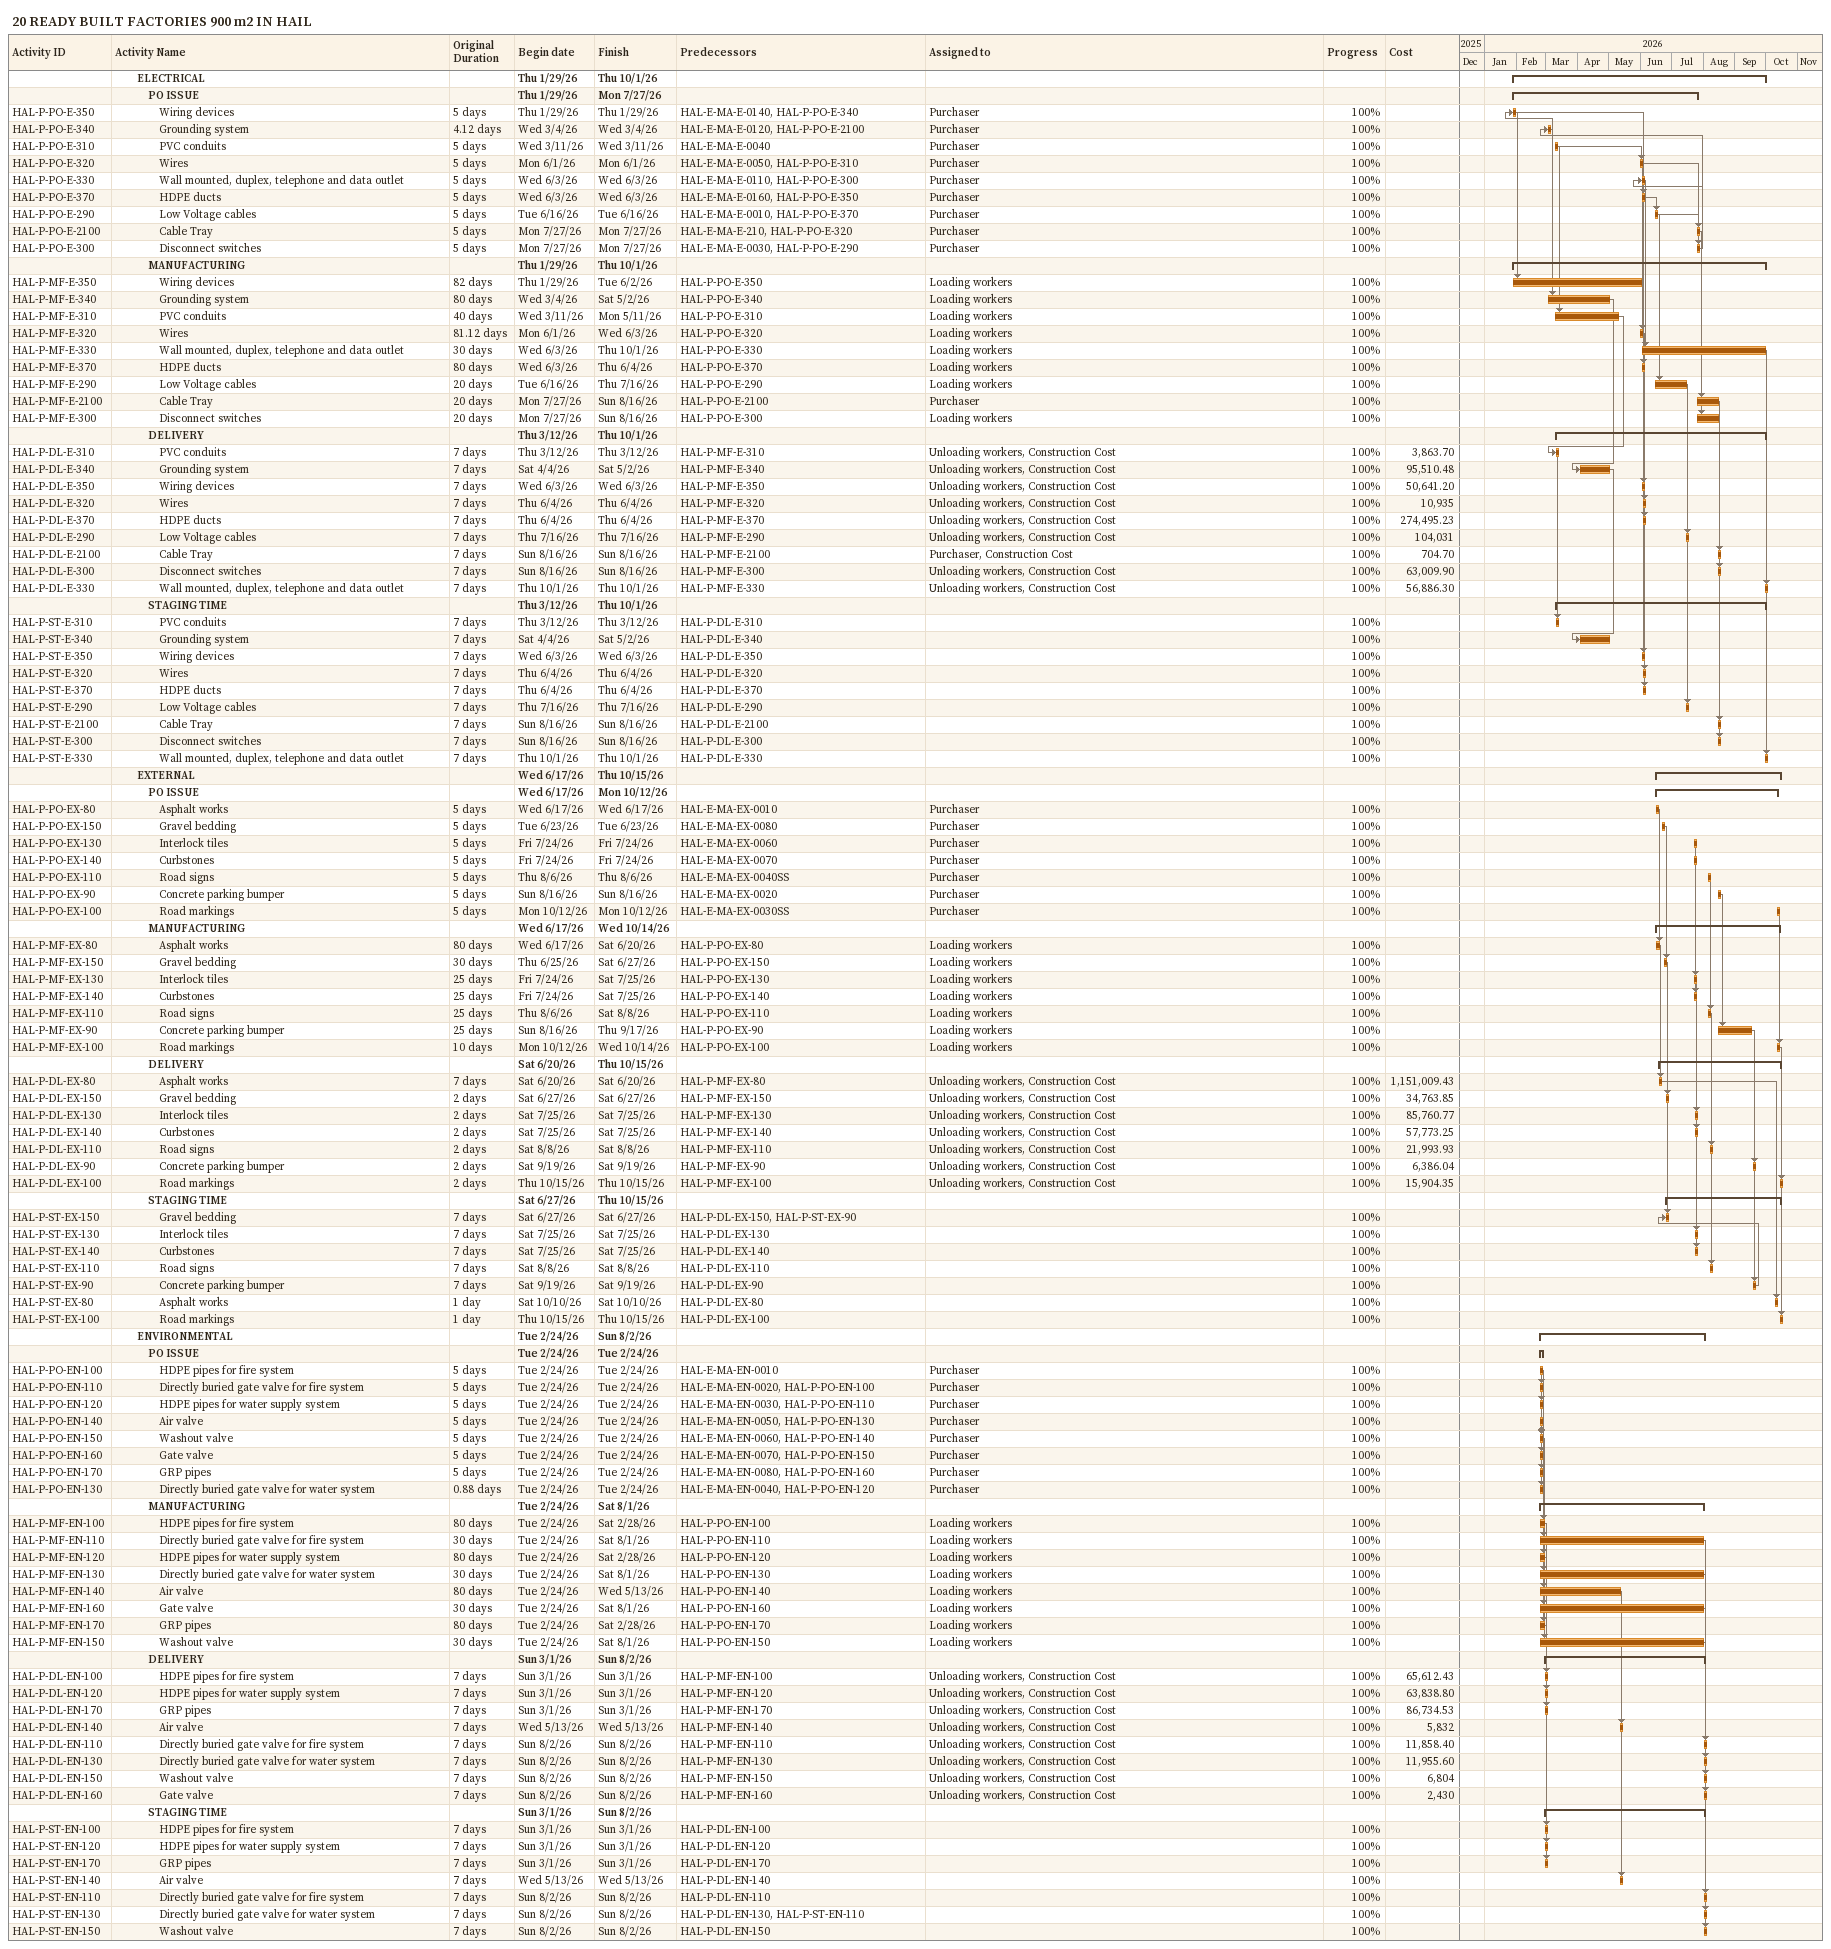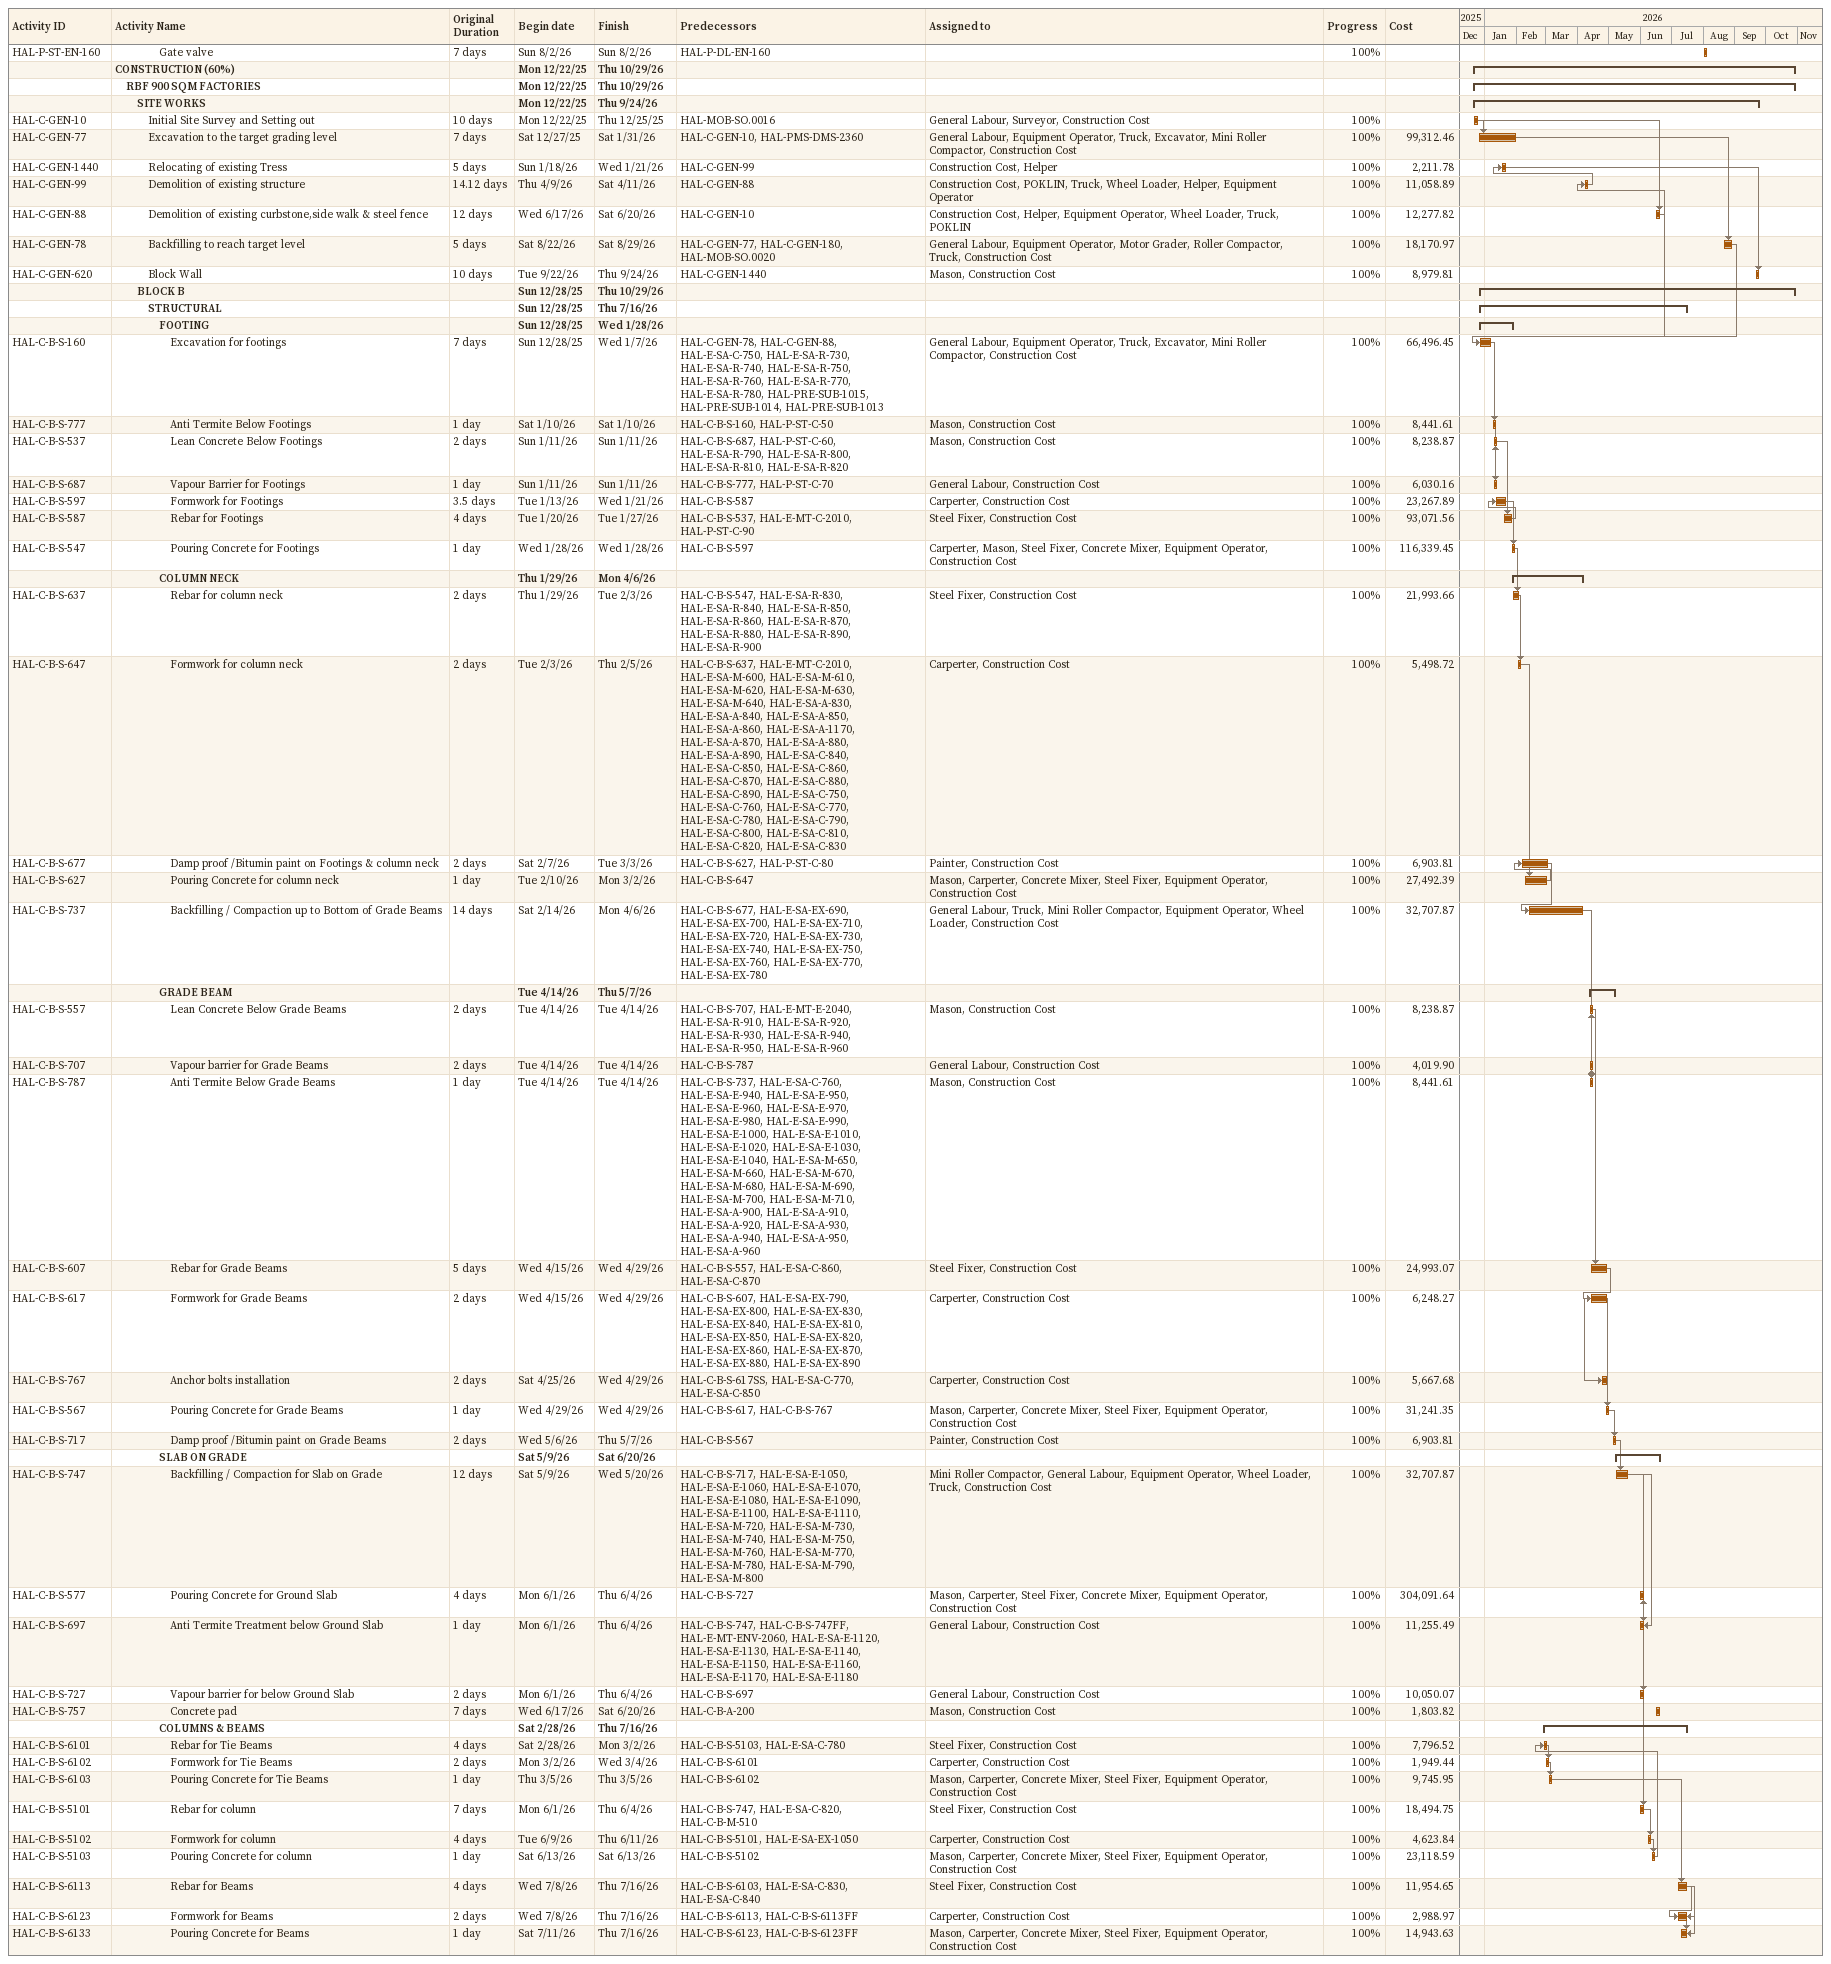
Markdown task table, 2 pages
20 READY BUILT FACTORIES 900 m2 IN HAIL

| ID | Level | Task | Original duration | Start | Finish | Predecessors | Resources | % complete | Cost |
|---|---|---|---|---|---|---|---|---|---|
|  | 3 | **ELECTRICAL** |  | 2026-01-29 | 2026-10-01 |  |  |  |  |
|  | 4 | **PO ISSUE** |  | 2026-01-29 | 2026-07-27 |  |  |  |  |
| HAL-P-PO-E-350 | 5 | Wiring devices | 5d | 2026-01-29 | 2026-01-29 | HAL-E-MA-E-0140, HAL-P-PO-E-340 | Purchaser | 100 |  |
| HAL-P-PO-E-340 | 5 | Grounding system | 4.12d | 2026-03-04 | 2026-03-04 | HAL-E-MA-E-0120, HAL-P-PO-E-2100 | Purchaser | 100 |  |
| HAL-P-PO-E-310 | 5 | PVC conduits | 5d | 2026-03-11 | 2026-03-11 | HAL-E-MA-E-0040 | Purchaser | 100 |  |
| HAL-P-PO-E-320 | 5 | Wires | 5d | 2026-06-01 | 2026-06-01 | HAL-E-MA-E-0050, HAL-P-PO-E-310 | Purchaser | 100 |  |
| HAL-P-PO-E-330 | 5 | Wall mounted, duplex, telephone and data outlet | 5d | 2026-06-03 | 2026-06-03 | HAL-E-MA-E-0110, HAL-P-PO-E-300 | Purchaser | 100 |  |
| HAL-P-PO-E-370 | 5 | HDPE ducts | 5d | 2026-06-03 | 2026-06-03 | HAL-E-MA-E-0160, HAL-P-PO-E-350 | Purchaser | 100 |  |
| HAL-P-PO-E-290 | 5 | Low Voltage cables | 5d | 2026-06-16 | 2026-06-16 | HAL-E-MA-E-0010, HAL-P-PO-E-370 | Purchaser | 100 |  |
| HAL-P-PO-E-2100 | 5 | Cable Tray | 5d | 2026-07-27 | 2026-07-27 | HAL-E-MA-E-210, HAL-P-PO-E-320 | Purchaser | 100 |  |
| HAL-P-PO-E-300 | 5 | Disconnect switches | 5d | 2026-07-27 | 2026-07-27 | HAL-E-MA-E-0030, HAL-P-PO-E-290 | Purchaser | 100 |  |
|  | 4 | **MANUFACTURING** |  | 2026-01-29 | 2026-10-01 |  |  |  |  |
| HAL-P-MF-E-350 | 5 | Wiring devices | 82d | 2026-01-29 | 2026-06-02 | HAL-P-PO-E-350 | Loading workers | 100 |  |
| HAL-P-MF-E-340 | 5 | Grounding system | 80d | 2026-03-04 | 2026-05-02 | HAL-P-PO-E-340 | Loading workers | 100 |  |
| HAL-P-MF-E-310 | 5 | PVC conduits | 40d | 2026-03-11 | 2026-05-11 | HAL-P-PO-E-310 | Loading workers | 100 |  |
| HAL-P-MF-E-320 | 5 | Wires | 81.12d | 2026-06-01 | 2026-06-03 | HAL-P-PO-E-320 | Loading workers | 100 |  |
| HAL-P-MF-E-330 | 5 | Wall mounted, duplex, telephone and data outlet | 30d | 2026-06-03 | 2026-10-01 | HAL-P-PO-E-330 | Loading workers | 100 |  |
| HAL-P-MF-E-370 | 5 | HDPE ducts | 80d | 2026-06-03 | 2026-06-04 | HAL-P-PO-E-370 | Loading workers | 100 |  |
| HAL-P-MF-E-290 | 5 | Low Voltage cables | 20d | 2026-06-16 | 2026-07-16 | HAL-P-PO-E-290 | Loading workers | 100 |  |
| HAL-P-MF-E-2100 | 5 | Cable Tray | 20d | 2026-07-27 | 2026-08-16 | HAL-P-PO-E-2100 | Purchaser | 100 |  |
| HAL-P-MF-E-300 | 5 | Disconnect switches | 20d | 2026-07-27 | 2026-08-16 | HAL-P-PO-E-300 | Loading workers | 100 |  |
|  | 4 | **DELIVERY** |  | 2026-03-12 | 2026-10-01 |  |  |  |  |
| HAL-P-DL-E-310 | 5 | PVC conduits | 7d | 2026-03-12 | 2026-03-12 | HAL-P-MF-E-310 | Unloading workers, Construction Cost | 100 | 3863.70 |
| HAL-P-DL-E-340 | 5 | Grounding system | 7d | 2026-04-04 | 2026-05-02 | HAL-P-MF-E-340 | Unloading workers, Construction Cost | 100 | 95510.48 |
| HAL-P-DL-E-350 | 5 | Wiring devices | 7d | 2026-06-03 | 2026-06-03 | HAL-P-MF-E-350 | Unloading workers, Construction Cost | 100 | 50641.20 |
| HAL-P-DL-E-320 | 5 | Wires | 7d | 2026-06-04 | 2026-06-04 | HAL-P-MF-E-320 | Unloading workers, Construction Cost | 100 | 10935 |
| HAL-P-DL-E-370 | 5 | HDPE ducts | 7d | 2026-06-04 | 2026-06-04 | HAL-P-MF-E-370 | Unloading workers, Construction Cost | 100 | 274495.23 |
| HAL-P-DL-E-290 | 5 | Low Voltage cables | 7d | 2026-07-16 | 2026-07-16 | HAL-P-MF-E-290 | Unloading workers, Construction Cost | 100 | 104031 |
| HAL-P-DL-E-2100 | 5 | Cable Tray | 7d | 2026-08-16 | 2026-08-16 | HAL-P-MF-E-2100 | Purchaser, Construction Cost | 100 | 704.70 |
| HAL-P-DL-E-300 | 5 | Disconnect switches | 7d | 2026-08-16 | 2026-08-16 | HAL-P-MF-E-300 | Unloading workers, Construction Cost | 100 | 63009.90 |
| HAL-P-DL-E-330 | 5 | Wall mounted, duplex, telephone and data outlet | 7d | 2026-10-01 | 2026-10-01 | HAL-P-MF-E-330 | Unloading workers, Construction Cost | 100 | 56886.30 |
|  | 4 | **STAGING TIME** |  | 2026-03-12 | 2026-10-01 |  |  |  |  |
| HAL-P-ST-E-310 | 5 | PVC conduits | 7d | 2026-03-12 | 2026-03-12 | HAL-P-DL-E-310 |  | 100 |  |
| HAL-P-ST-E-340 | 5 | Grounding system | 7d | 2026-04-04 | 2026-05-02 | HAL-P-DL-E-340 |  | 100 |  |
| HAL-P-ST-E-350 | 5 | Wiring devices | 7d | 2026-06-03 | 2026-06-03 | HAL-P-DL-E-350 |  | 100 |  |
| HAL-P-ST-E-320 | 5 | Wires | 7d | 2026-06-04 | 2026-06-04 | HAL-P-DL-E-320 |  | 100 |  |
| HAL-P-ST-E-370 | 5 | HDPE ducts | 7d | 2026-06-04 | 2026-06-04 | HAL-P-DL-E-370 |  | 100 |  |
| HAL-P-ST-E-290 | 5 | Low Voltage cables | 7d | 2026-07-16 | 2026-07-16 | HAL-P-DL-E-290 |  | 100 |  |
| HAL-P-ST-E-2100 | 5 | Cable Tray | 7d | 2026-08-16 | 2026-08-16 | HAL-P-DL-E-2100 |  | 100 |  |
| HAL-P-ST-E-300 | 5 | Disconnect switches | 7d | 2026-08-16 | 2026-08-16 | HAL-P-DL-E-300 |  | 100 |  |
| HAL-P-ST-E-330 | 5 | Wall mounted, duplex, telephone and data outlet | 7d | 2026-10-01 | 2026-10-01 | HAL-P-DL-E-330 |  | 100 |  |
|  | 3 | **EXTERNAL** |  | 2026-06-17 | 2026-10-15 |  |  |  |  |
|  | 4 | **PO ISSUE** |  | 2026-06-17 | 2026-10-12 |  |  |  |  |
| HAL-P-PO-EX-80 | 5 | Asphalt works | 5d | 2026-06-17 | 2026-06-17 | HAL-E-MA-EX-0010 | Purchaser | 100 |  |
| HAL-P-PO-EX-150 | 5 | Gravel bedding | 5d | 2026-06-23 | 2026-06-23 | HAL-E-MA-EX-0080 | Purchaser | 100 |  |
| HAL-P-PO-EX-130 | 5 | Interlock tiles | 5d | 2026-07-24 | 2026-07-24 | HAL-E-MA-EX-0060 | Purchaser | 100 |  |
| HAL-P-PO-EX-140 | 5 | Curbstones | 5d | 2026-07-24 | 2026-07-24 | HAL-E-MA-EX-0070 | Purchaser | 100 |  |
| HAL-P-PO-EX-110 | 5 | Road signs | 5d | 2026-08-06 | 2026-08-06 | HAL-E-MA-EX-0040SS | Purchaser | 100 |  |
| HAL-P-PO-EX-90 | 5 | Concrete parking bumper | 5d | 2026-08-16 | 2026-08-16 | HAL-E-MA-EX-0020 | Purchaser | 100 |  |
| HAL-P-PO-EX-100 | 5 | Road markings | 5d | 2026-10-12 | 2026-10-12 | HAL-E-MA-EX-0030SS | Purchaser | 100 |  |
|  | 4 | **MANUFACTURING** |  | 2026-06-17 | 2026-10-14 |  |  |  |  |
| HAL-P-MF-EX-80 | 5 | Asphalt works | 80d | 2026-06-17 | 2026-06-20 | HAL-P-PO-EX-80 | Loading workers | 100 |  |
| HAL-P-MF-EX-150 | 5 | Gravel bedding | 30d | 2026-06-25 | 2026-06-27 | HAL-P-PO-EX-150 | Loading workers | 100 |  |
| HAL-P-MF-EX-130 | 5 | Interlock tiles | 25d | 2026-07-24 | 2026-07-25 | HAL-P-PO-EX-130 | Loading workers | 100 |  |
| HAL-P-MF-EX-140 | 5 | Curbstones | 25d | 2026-07-24 | 2026-07-25 | HAL-P-PO-EX-140 | Loading workers | 100 |  |
| HAL-P-MF-EX-110 | 5 | Road signs | 25d | 2026-08-06 | 2026-08-08 | HAL-P-PO-EX-110 | Loading workers | 100 |  |
| HAL-P-MF-EX-90 | 5 | Concrete parking bumper | 25d | 2026-08-16 | 2026-09-17 | HAL-P-PO-EX-90 | Loading workers | 100 |  |
| HAL-P-MF-EX-100 | 5 | Road markings | 10d | 2026-10-12 | 2026-10-14 | HAL-P-PO-EX-100 | Loading workers | 100 |  |
|  | 4 | **DELIVERY** |  | 2026-06-20 | 2026-10-15 |  |  |  |  |
| HAL-P-DL-EX-80 | 5 | Asphalt works | 7d | 2026-06-20 | 2026-06-20 | HAL-P-MF-EX-80 | Unloading workers, Construction Cost | 100 | 1151009.43 |
| HAL-P-DL-EX-150 | 5 | Gravel bedding | 2d | 2026-06-27 | 2026-06-27 | HAL-P-MF-EX-150 | Unloading workers, Construction Cost | 100 | 34763.85 |
| HAL-P-DL-EX-130 | 5 | Interlock tiles | 2d | 2026-07-25 | 2026-07-25 | HAL-P-MF-EX-130 | Unloading workers, Construction Cost | 100 | 85760.77 |
| HAL-P-DL-EX-140 | 5 | Curbstones | 2d | 2026-07-25 | 2026-07-25 | HAL-P-MF-EX-140 | Unloading workers, Construction Cost | 100 | 57773.25 |
| HAL-P-DL-EX-110 | 5 | Road signs | 2d | 2026-08-08 | 2026-08-08 | HAL-P-MF-EX-110 | Unloading workers, Construction Cost | 100 | 21993.93 |
| HAL-P-DL-EX-90 | 5 | Concrete parking bumper | 2d | 2026-09-19 | 2026-09-19 | HAL-P-MF-EX-90 | Unloading workers, Construction Cost | 100 | 6386.04 |
| HAL-P-DL-EX-100 | 5 | Road markings | 2d | 2026-10-15 | 2026-10-15 | HAL-P-MF-EX-100 | Unloading workers, Construction Cost | 100 | 15904.35 |
|  | 4 | **STAGING TIME** |  | 2026-06-27 | 2026-10-15 |  |  |  |  |
| HAL-P-ST-EX-150 | 5 | Gravel bedding | 7d | 2026-06-27 | 2026-06-27 | HAL-P-DL-EX-150, HAL-P-ST-EX-90 |  | 100 |  |
| HAL-P-ST-EX-130 | 5 | Interlock tiles | 7d | 2026-07-25 | 2026-07-25 | HAL-P-DL-EX-130 |  | 100 |  |
| HAL-P-ST-EX-140 | 5 | Curbstones | 7d | 2026-07-25 | 2026-07-25 | HAL-P-DL-EX-140 |  | 100 |  |
| HAL-P-ST-EX-110 | 5 | Road signs | 7d | 2026-08-08 | 2026-08-08 | HAL-P-DL-EX-110 |  | 100 |  |
| HAL-P-ST-EX-90 | 5 | Concrete parking bumper | 7d | 2026-09-19 | 2026-09-19 | HAL-P-DL-EX-90 |  | 100 |  |
| HAL-P-ST-EX-80 | 5 | Asphalt works | 1d | 2026-10-10 | 2026-10-10 | HAL-P-DL-EX-80 |  | 100 |  |
| HAL-P-ST-EX-100 | 5 | Road markings | 1d | 2026-10-15 | 2026-10-15 | HAL-P-DL-EX-100 |  | 100 |  |
|  | 3 | **ENVIRONMENTAL** |  | 2026-02-24 | 2026-08-02 |  |  |  |  |
|  | 4 | **PO ISSUE** |  | 2026-02-24 | 2026-02-24 |  |  |  |  |
| HAL-P-PO-EN-100 | 5 | HDPE pipes for fire system | 5d | 2026-02-24 | 2026-02-24 | HAL-E-MA-EN-0010 | Purchaser | 100 |  |
| HAL-P-PO-EN-110 | 5 | Directly buried gate valve for fire system | 5d | 2026-02-24 | 2026-02-24 | HAL-E-MA-EN-0020, HAL-P-PO-EN-100 | Purchaser | 100 |  |
| HAL-P-PO-EN-120 | 5 | HDPE pipes for water supply system | 5d | 2026-02-24 | 2026-02-24 | HAL-E-MA-EN-0030, HAL-P-PO-EN-110 | Purchaser | 100 |  |
| HAL-P-PO-EN-140 | 5 | Air valve | 5d | 2026-02-24 | 2026-02-24 | HAL-E-MA-EN-0050, HAL-P-PO-EN-130 | Purchaser | 100 |  |
| HAL-P-PO-EN-150 | 5 | Washout valve | 5d | 2026-02-24 | 2026-02-24 | HAL-E-MA-EN-0060, HAL-P-PO-EN-140 | Purchaser | 100 |  |
| HAL-P-PO-EN-160 | 5 | Gate valve | 5d | 2026-02-24 | 2026-02-24 | HAL-E-MA-EN-0070, HAL-P-PO-EN-150 | Purchaser | 100 |  |
| HAL-P-PO-EN-170 | 5 | GRP pipes | 5d | 2026-02-24 | 2026-02-24 | HAL-E-MA-EN-0080, HAL-P-PO-EN-160 | Purchaser | 100 |  |
| HAL-P-PO-EN-130 | 5 | Directly buried gate valve for water system | 0.88d | 2026-02-24 | 2026-02-24 | HAL-E-MA-EN-0040, HAL-P-PO-EN-120 | Purchaser | 100 |  |
|  | 4 | **MANUFACTURING** |  | 2026-02-24 | 2026-08-01 |  |  |  |  |
| HAL-P-MF-EN-100 | 5 | HDPE pipes for fire system | 80d | 2026-02-24 | 2026-02-28 | HAL-P-PO-EN-100 | Loading workers | 100 |  |
| HAL-P-MF-EN-110 | 5 | Directly buried gate valve for fire system | 30d | 2026-02-24 | 2026-08-01 | HAL-P-PO-EN-110 | Loading workers | 100 |  |
| HAL-P-MF-EN-120 | 5 | HDPE pipes for water supply system | 80d | 2026-02-24 | 2026-02-28 | HAL-P-PO-EN-120 | Loading workers | 100 |  |
| HAL-P-MF-EN-130 | 5 | Directly buried gate valve for water system | 30d | 2026-02-24 | 2026-08-01 | HAL-P-PO-EN-130 | Loading workers | 100 |  |
| HAL-P-MF-EN-140 | 5 | Air valve | 80d | 2026-02-24 | 2026-05-13 | HAL-P-PO-EN-140 | Loading workers | 100 |  |
| HAL-P-MF-EN-160 | 5 | Gate valve | 30d | 2026-02-24 | 2026-08-01 | HAL-P-PO-EN-160 | Loading workers | 100 |  |
| HAL-P-MF-EN-170 | 5 | GRP pipes | 80d | 2026-02-24 | 2026-02-28 | HAL-P-PO-EN-170 | Loading workers | 100 |  |
| HAL-P-MF-EN-150 | 5 | Washout valve | 30d | 2026-02-24 | 2026-08-01 | HAL-P-PO-EN-150 | Loading workers | 100 |  |
|  | 4 | **DELIVERY** |  | 2026-03-01 | 2026-08-02 |  |  |  |  |
| HAL-P-DL-EN-100 | 5 | HDPE pipes for fire system | 7d | 2026-03-01 | 2026-03-01 | HAL-P-MF-EN-100 | Unloading workers, Construction Cost | 100 | 65612.43 |
| HAL-P-DL-EN-120 | 5 | HDPE pipes for water supply system | 7d | 2026-03-01 | 2026-03-01 | HAL-P-MF-EN-120 | Unloading workers, Construction Cost | 100 | 63838.80 |
| HAL-P-DL-EN-170 | 5 | GRP pipes | 7d | 2026-03-01 | 2026-03-01 | HAL-P-MF-EN-170 | Unloading workers, Construction Cost | 100 | 86734.53 |
| HAL-P-DL-EN-140 | 5 | Air valve | 7d | 2026-05-13 | 2026-05-13 | HAL-P-MF-EN-140 | Unloading workers, Construction Cost | 100 | 5832 |
| HAL-P-DL-EN-110 | 5 | Directly buried gate valve for fire system | 7d | 2026-08-02 | 2026-08-02 | HAL-P-MF-EN-110 | Unloading workers, Construction Cost | 100 | 11858.40 |
| HAL-P-DL-EN-130 | 5 | Directly buried gate valve for water system | 7d | 2026-08-02 | 2026-08-02 | HAL-P-MF-EN-130 | Unloading workers, Construction Cost | 100 | 11955.60 |
| HAL-P-DL-EN-150 | 5 | Washout valve | 7d | 2026-08-02 | 2026-08-02 | HAL-P-MF-EN-150 | Unloading workers, Construction Cost | 100 | 6804 |
| HAL-P-DL-EN-160 | 5 | Gate valve | 7d | 2026-08-02 | 2026-08-02 | HAL-P-MF-EN-160 | Unloading workers, Construction Cost | 100 | 2430 |
|  | 4 | **STAGING TIME** |  | 2026-03-01 | 2026-08-02 |  |  |  |  |
| HAL-P-ST-EN-100 | 5 | HDPE pipes for fire system | 7d | 2026-03-01 | 2026-03-01 | HAL-P-DL-EN-100 |  | 100 |  |
| HAL-P-ST-EN-120 | 5 | HDPE pipes for water supply system | 7d | 2026-03-01 | 2026-03-01 | HAL-P-DL-EN-120 |  | 100 |  |
| HAL-P-ST-EN-170 | 5 | GRP pipes | 7d | 2026-03-01 | 2026-03-01 | HAL-P-DL-EN-170 |  | 100 |  |
| HAL-P-ST-EN-140 | 5 | Air valve | 7d | 2026-05-13 | 2026-05-13 | HAL-P-DL-EN-140 |  | 100 |  |
| HAL-P-ST-EN-110 | 5 | Directly buried gate valve for fire system | 7d | 2026-08-02 | 2026-08-02 | HAL-P-DL-EN-110 |  | 100 |  |
| HAL-P-ST-EN-130 | 5 | Directly buried gate valve for water system | 7d | 2026-08-02 | 2026-08-02 | HAL-P-DL-EN-130, HAL-P-ST-EN-110 |  | 100 |  |
| HAL-P-ST-EN-150 | 5 | Washout valve | 7d | 2026-08-02 | 2026-08-02 | HAL-P-DL-EN-150 |  | 100 |  |
| HAL-P-ST-EN-160 | 5 | Gate valve | 7d | 2026-08-02 | 2026-08-02 | HAL-P-DL-EN-160 |  | 100 |  |
|  | 1 | **CONSTRUCTION (60%)** |  | 2025-12-22 | 2026-10-29 |  |  |  |  |
|  | 2 | **RBF 900 SQM FACTORIES** |  | 2025-12-22 | 2026-10-29 |  |  |  |  |
|  | 3 | **SITE WORKS** |  | 2025-12-22 | 2026-09-24 |  |  |  |  |
| HAL-C-GEN-10 | 4 | Initial Site Survey and Setting out | 10d | 2025-12-22 | 2025-12-25 | HAL-MOB-SO.0016 | General Labour, Surveyor, Construction Cost | 100 |  |
| HAL-C-GEN-77 | 4 | Excavation to the target grading level | 7d | 2025-12-27 | 2026-01-31 | HAL-C-GEN-10, HAL-PMS-DMS-2360 | General Labour, Equipment Operator, Truck, Excavator, Mini Roller Compactor, Construction Cost | 100 | 99312.46 |
| HAL-C-GEN-1440 | 4 | Relocating of existing Tress | 5d | 2026-01-18 | 2026-01-21 | HAL-C-GEN-99 | Construction Cost, Helper | 100 | 2211.78 |
| HAL-C-GEN-99 | 4 | Demolition of existing structure | 14.12d | 2026-04-09 | 2026-04-11 | HAL-C-GEN-88 | Construction Cost, POKLIN, Truck, Wheel Loader, Helper, Equipment Operator | 100 | 11058.89 |
| HAL-C-GEN-88 | 4 | Demolition of existing curbstone,side walk & steel fence | 12d | 2026-06-17 | 2026-06-20 | HAL-C-GEN-10 | Construction Cost, Helper, Equipment Operator, Wheel Loader, Truck, POKLIN | 100 | 12277.82 |
| HAL-C-GEN-78 | 4 | Backfilling to reach target level | 5d | 2026-08-22 | 2026-08-29 | HAL-C-GEN-77, HAL-C-GEN-180, HAL-MOB-SO.0020 | General Labour, Equipment Operator, Motor Grader, Roller Compactor, Truck, Construction Cost | 100 | 18170.97 |
| HAL-C-GEN-620 | 4 | Block Wall | 10d | 2026-09-22 | 2026-09-24 | HAL-C-GEN-1440 | Mason, Construction Cost | 100 | 8979.81 |
|  | 3 | **BLOCK B** |  | 2025-12-28 | 2026-10-29 |  |  |  |  |
|  | 4 | **STRUCTURAL** |  | 2025-12-28 | 2026-07-16 |  |  |  |  |
|  | 5 | **FOOTING** |  | 2025-12-28 | 2026-01-28 |  |  |  |  |
| HAL-C-B-S-160 | 6 | Excavation for footings | 7d | 2025-12-28 | 2026-01-07 | HAL-C-GEN-78, HAL-C-GEN-88, HAL-E-SA-C-750, HAL-E-SA-R-730, HAL-E-SA-R-740, HAL-E-SA-R-750, HAL-E-SA-R-760, HAL-E-SA-R-770, HAL-E-SA-R-780, HAL-PRE-SUB-1015, HAL-PRE-SUB-1014, HAL-PRE-SUB-1013 | General Labour, Equipment Operator, Truck, Excavator, Mini Roller Compactor, Construction Cost | 100 | 66496.45 |
| HAL-C-B-S-777 | 6 | Anti Termite Below Footings | 1d | 2026-01-10 | 2026-01-10 | HAL-C-B-S-160, HAL-P-ST-C-50 | Mason, Construction Cost | 100 | 8441.61 |
| HAL-C-B-S-537 | 6 | Lean Concrete Below Footings | 2d | 2026-01-11 | 2026-01-11 | HAL-C-B-S-687, HAL-P-ST-C-60, HAL-E-SA-R-790, HAL-E-SA-R-800, HAL-E-SA-R-810, HAL-E-SA-R-820 | Mason, Construction Cost | 100 | 8238.87 |
| HAL-C-B-S-687 | 6 | Vapour Barrier for Footings | 1d | 2026-01-11 | 2026-01-11 | HAL-C-B-S-777, HAL-P-ST-C-70 | General Labour, Construction Cost | 100 | 6030.16 |
| HAL-C-B-S-597 | 6 | Formwork for Footings | 3.5d | 2026-01-13 | 2026-01-21 | HAL-C-B-S-587 | Carperter, Construction Cost | 100 | 23267.89 |
| HAL-C-B-S-587 | 6 | Rebar for Footings | 4d | 2026-01-20 | 2026-01-27 | HAL-C-B-S-537, HAL-E-MT-C-2010, HAL-P-ST-C-90 | Steel Fixer, Construction Cost | 100 | 93071.56 |
| HAL-C-B-S-547 | 6 | Pouring Concrete for Footings | 1d | 2026-01-28 | 2026-01-28 | HAL-C-B-S-597 | Carperter, Mason, Steel Fixer, Concrete Mixer, Equipment Operator, Construction Cost | 100 | 116339.45 |
|  | 5 | **COLUMN NECK** |  | 2026-01-29 | 2026-04-06 |  |  |  |  |
| HAL-C-B-S-637 | 6 | Rebar for column neck | 2d | 2026-01-29 | 2026-02-03 | HAL-C-B-S-547, HAL-E-SA-R-830, HAL-E-SA-R-840, HAL-E-SA-R-850, HAL-E-SA-R-860, HAL-E-SA-R-870, HAL-E-SA-R-880, HAL-E-SA-R-890, HAL-E-SA-R-900 | Steel Fixer, Construction Cost | 100 | 21993.66 |
| HAL-C-B-S-647 | 6 | Formwork for column neck | 2d | 2026-02-03 | 2026-02-05 | HAL-C-B-S-637, HAL-E-MT-C-2010, HAL-E-SA-M-600, HAL-E-SA-M-610, HAL-E-SA-M-620, HAL-E-SA-M-630, HAL-E-SA-M-640, HAL-E-SA-A-830, HAL-E-SA-A-840, HAL-E-SA-A-850, HAL-E-SA-A-860, HAL-E-SA-A-1170, HAL-E-SA-A-870, HAL-E-SA-A-880, HAL-E-SA-A-890, HAL-E-SA-C-840, HAL-E-SA-C-850, HAL-E-SA-C-860, HAL-E-SA-C-870, HAL-E-SA-C-880, HAL-E-SA-C-890, HAL-E-SA-C-750, HAL-E-SA-C-760, HAL-E-SA-C-770, HAL-E-SA-C-780, HAL-E-SA-C-790, HAL-E-SA-C-800, HAL-E-SA-C-810, HAL-E-SA-C-820, HAL-E-SA-C-830 | Carperter, Construction Cost | 100 | 5498.72 |
| HAL-C-B-S-677 | 6 | Damp proof /Bitumin paint on Footings & column neck | 2d | 2026-02-07 | 2026-03-03 | HAL-C-B-S-627, HAL-P-ST-C-80 | Painter, Construction Cost | 100 | 6903.81 |
| HAL-C-B-S-627 | 6 | Pouring Concrete for column neck | 1d | 2026-02-10 | 2026-03-02 | HAL-C-B-S-647 | Mason, Carperter, Concrete Mixer, Steel Fixer, Equipment Operator, Construction Cost | 100 | 27492.39 |
| HAL-C-B-S-737 | 6 | Backfilling / Compaction up to Bottom of Grade Beams | 14d | 2026-02-14 | 2026-04-06 | HAL-C-B-S-677, HAL-E-SA-EX-690, HAL-E-SA-EX-700, HAL-E-SA-EX-710, HAL-E-SA-EX-720, HAL-E-SA-EX-730, HAL-E-SA-EX-740, HAL-E-SA-EX-750, HAL-E-SA-EX-760, HAL-E-SA-EX-770, HAL-E-SA-EX-780 | General Labour, Truck, Mini Roller Compactor, Equipment Operator, Wheel Loader, Construction Cost | 100 | 32707.87 |
|  | 5 | **GRADE BEAM** |  | 2026-04-14 | 2026-05-07 |  |  |  |  |
| HAL-C-B-S-557 | 6 | Lean Concrete Below Grade Beams | 2d | 2026-04-14 | 2026-04-14 | HAL-C-B-S-707, HAL-E-MT-E-2040, HAL-E-SA-R-910, HAL-E-SA-R-920, HAL-E-SA-R-930, HAL-E-SA-R-940, HAL-E-SA-R-950, HAL-E-SA-R-960 | Mason, Construction Cost | 100 | 8238.87 |
| HAL-C-B-S-707 | 6 | Vapour barrier for Grade Beams | 2d | 2026-04-14 | 2026-04-14 | HAL-C-B-S-787 | General Labour, Construction Cost | 100 | 4019.90 |
| HAL-C-B-S-787 | 6 | Anti Termite Below Grade Beams | 1d | 2026-04-14 | 2026-04-14 | HAL-C-B-S-737, HAL-E-SA-C-760, HAL-E-SA-E-940, HAL-E-SA-E-950, HAL-E-SA-E-960, HAL-E-SA-E-970, HAL-E-SA-E-980, HAL-E-SA-E-990, HAL-E-SA-E-1000, HAL-E-SA-E-1010, HAL-E-SA-E-1020, HAL-E-SA-E-1030, HAL-E-SA-E-1040, HAL-E-SA-M-650, HAL-E-SA-M-660, HAL-E-SA-M-670, HAL-E-SA-M-680, HAL-E-SA-M-690, HAL-E-SA-M-700, HAL-E-SA-M-710, HAL-E-SA-A-900, HAL-E-SA-A-910, HAL-E-SA-A-920, HAL-E-SA-A-930, HAL-E-SA-A-940, HAL-E-SA-A-950, HAL-E-SA-A-960 | Mason, Construction Cost | 100 | 8441.61 |
| HAL-C-B-S-607 | 6 | Rebar for Grade Beams | 5d | 2026-04-15 | 2026-04-29 | HAL-C-B-S-557, HAL-E-SA-C-860, HAL-E-SA-C-870 | Steel Fixer, Construction Cost | 100 | 24993.07 |
| HAL-C-B-S-617 | 6 | Formwork for Grade Beams | 2d | 2026-04-15 | 2026-04-29 | HAL-C-B-S-607, HAL-E-SA-EX-790, HAL-E-SA-EX-800, HAL-E-SA-EX-830, HAL-E-SA-EX-840, HAL-E-SA-EX-810, HAL-E-SA-EX-850, HAL-E-SA-EX-820, HAL-E-SA-EX-860, HAL-E-SA-EX-870, HAL-E-SA-EX-880, HAL-E-SA-EX-890 | Carperter, Construction Cost | 100 | 6248.27 |
| HAL-C-B-S-767 | 6 | Anchor bolts installation | 2d | 2026-04-25 | 2026-04-29 | HAL-C-B-S-617SS, HAL-E-SA-C-770, HAL-E-SA-C-850 | Carperter, Construction Cost | 100 | 5667.68 |
| HAL-C-B-S-567 | 6 | Pouring Concrete for Grade Beams | 1d | 2026-04-29 | 2026-04-29 | HAL-C-B-S-617, HAL-C-B-S-767 | Mason, Carperter, Concrete Mixer, Steel Fixer, Equipment Operator, Construction Cost | 100 | 31241.35 |
| HAL-C-B-S-717 | 6 | Damp proof /Bitumin paint on Grade Beams | 2d | 2026-05-06 | 2026-05-07 | HAL-C-B-S-567 | Painter, Construction Cost | 100 | 6903.81 |
|  | 5 | **SLAB ON GRADE** |  | 2026-05-09 | 2026-06-20 |  |  |  |  |
| HAL-C-B-S-747 | 6 | Backfilling / Compaction for Slab on Grade | 12d | 2026-05-09 | 2026-05-20 | HAL-C-B-S-717, HAL-E-SA-E-1050, HAL-E-SA-E-1060, HAL-E-SA-E-1070, HAL-E-SA-E-1080, HAL-E-SA-E-1090, HAL-E-SA-E-1100, HAL-E-SA-E-1110, HAL-E-SA-M-720, HAL-E-SA-M-730, HAL-E-SA-M-740, HAL-E-SA-M-750, HAL-E-SA-M-760, HAL-E-SA-M-770, HAL-E-SA-M-780, HAL-E-SA-M-790, HAL-E-SA-M-800 | Mini Roller Compactor, General Labour, Equipment Operator, Wheel Loader, Truck, Construction Cost | 100 | 32707.87 |
| HAL-C-B-S-577 | 6 | Pouring Concrete for Ground Slab | 4d | 2026-06-01 | 2026-06-04 | HAL-C-B-S-727 | Mason, Carperter, Steel Fixer, Concrete Mixer, Equipment Operator, Construction Cost | 100 | 304091.64 |
| HAL-C-B-S-697 | 6 | Anti Termite Treatment below Ground Slab | 1d | 2026-06-01 | 2026-06-04 | HAL-C-B-S-747, HAL-C-B-S-747FF, HAL-E-MT-ENV-2060, HAL-E-SA-E-1120, HAL-E-SA-E-1130, HAL-E-SA-E-1140, HAL-E-SA-E-1150, HAL-E-SA-E-1160, HAL-E-SA-E-1170, HAL-E-SA-E-1180 | General Labour, Construction Cost | 100 | 11255.49 |
| HAL-C-B-S-727 | 6 | Vapour barrier for below Ground Slab | 2d | 2026-06-01 | 2026-06-04 | HAL-C-B-S-697 | General Labour, Construction Cost | 100 | 10050.07 |
| HAL-C-B-S-757 | 6 | Concrete pad | 7d | 2026-06-17 | 2026-06-20 | HAL-C-B-A-200 | Mason, Construction Cost | 100 | 1803.82 |
|  | 5 | **COLUMNS & BEAMS** |  | 2026-02-28 | 2026-07-16 |  |  |  |  |
| HAL-C-B-S-6101 | 6 | Rebar for Tie Beams | 4d | 2026-02-28 | 2026-03-02 | HAL-C-B-S-5103, HAL-E-SA-C-780 | Steel Fixer, Construction Cost | 100 | 7796.52 |
| HAL-C-B-S-6102 | 6 | Formwork for Tie Beams | 2d | 2026-03-02 | 2026-03-04 | HAL-C-B-S-6101 | Carperter, Construction Cost | 100 | 1949.44 |
| HAL-C-B-S-6103 | 6 | Pouring Concrete for Tie Beams | 1d | 2026-03-05 | 2026-03-05 | HAL-C-B-S-6102 | Mason, Carperter, Concrete Mixer, Steel Fixer, Equipment Operator, Construction Cost | 100 | 9745.95 |
| HAL-C-B-S-5101 | 6 | Rebar for column | 7d | 2026-06-01 | 2026-06-04 | HAL-C-B-S-747, HAL-E-SA-C-820, HAL-C-B-M-510 | Steel Fixer, Construction Cost | 100 | 18494.75 |
| HAL-C-B-S-5102 | 6 | Formwork for column | 4d | 2026-06-09 | 2026-06-11 | HAL-C-B-S-5101, HAL-E-SA-EX-1050 | Carperter, Construction Cost | 100 | 4623.84 |
| HAL-C-B-S-5103 | 6 | Pouring Concrete for column | 1d | 2026-06-13 | 2026-06-13 | HAL-C-B-S-5102 | Mason, Carperter, Concrete Mixer, Steel Fixer, Equipment Operator, Construction Cost | 100 | 23118.59 |
| HAL-C-B-S-6113 | 6 | Rebar for Beams | 4d | 2026-07-08 | 2026-07-16 | HAL-C-B-S-6103, HAL-E-SA-C-830, HAL-E-SA-C-840 | Steel Fixer, Construction Cost | 100 | 11954.65 |
| HAL-C-B-S-6123 | 6 | Formwork for Beams | 2d | 2026-07-08 | 2026-07-16 | HAL-C-B-S-6113, HAL-C-B-S-6113FF | Carperter, Construction Cost | 100 | 2988.97 |
| HAL-C-B-S-6133 | 6 | Pouring Concrete for Beams | 1d | 2026-07-11 | 2026-07-16 | HAL-C-B-S-6123, HAL-C-B-S-6123FF | Mason, Carperter, Concrete Mixer, Steel Fixer, Equipment Operator, Construction Cost | 100 | 14943.63 |
